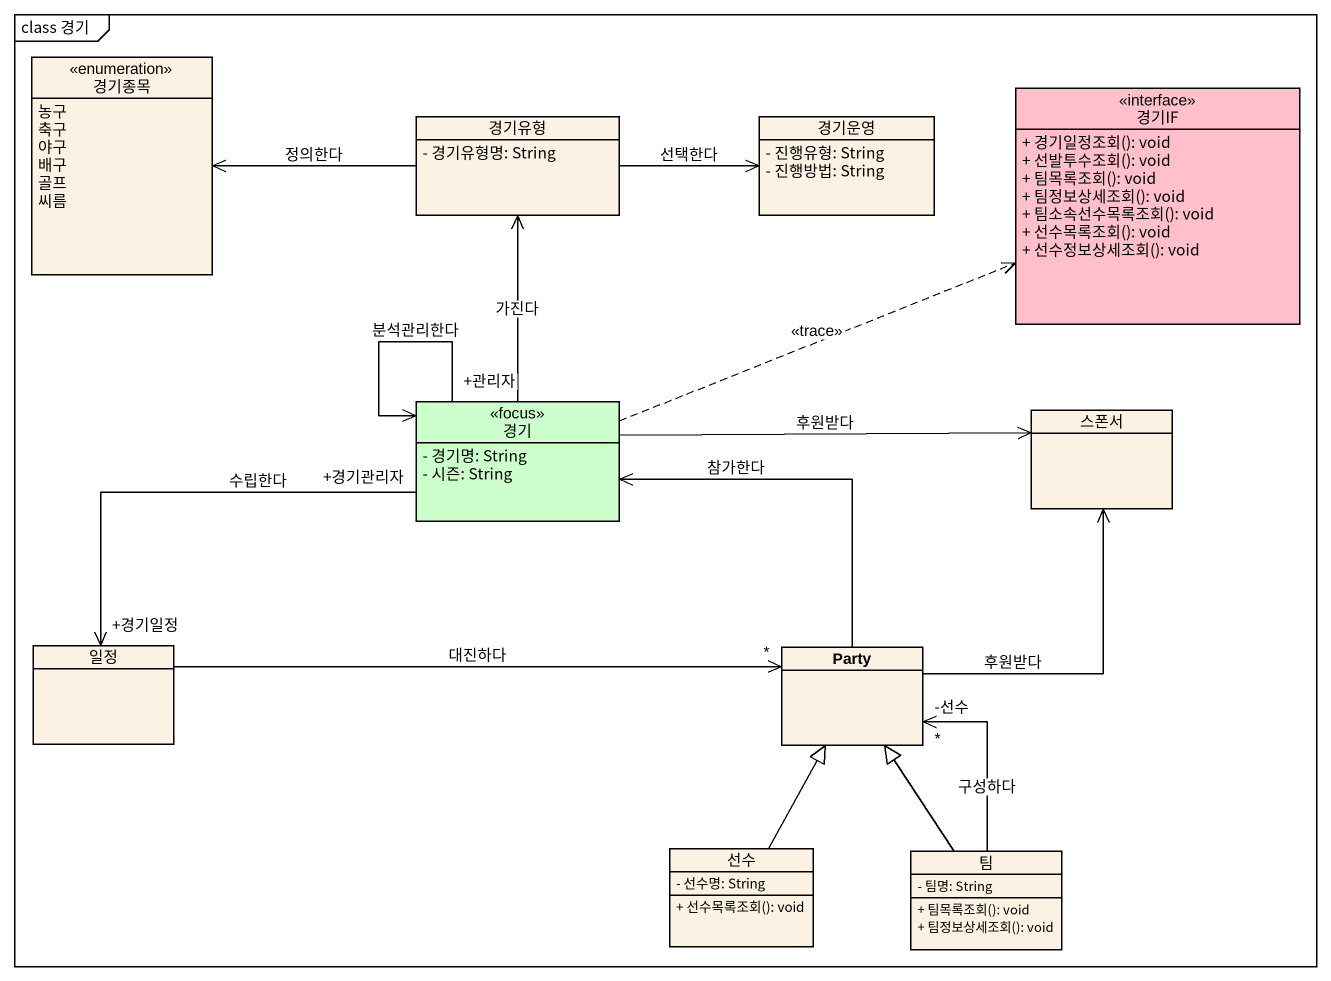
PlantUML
@startuml
mainframe class 경기
hide circle
hide empty members
skinparam classAttributeIconSize 0
enum 경기종목 {
  농구
  축구
  야구
  배구
  골프
  씨름
}
class 경기유형 {
  - 경기유형명: String
}
class 경기운영 {
  - 진행유형: String
  - 진행방법: String
}
interface 경기IF <<interface>> #FFC0CB {
  + 경기일정조회(): void
  + 선발투수조회(): void
  + 팀목록조회(): void
  + 팀정보상세조회(): void
  + 팀소속선수목록조회(): void
  + 선수목록조회(): void
  + 선수정보상세조회(): void
}
class 경기 <<focus>> #CCFFCC {
  - 경기명: String
  - 시즌: String
}
class 스폰서
class 일정
class Party
class 선수 {
  - 선수명: String
  + 선수목록조회(): void
}
class 팀 {
  - 팀명: String
  + 팀목록조회(): void
  + 팀정보상세조회(): void
}
경기유형 -left-> 경기종목 : 정의한다
경기유형 -right-> 경기운영 : 선택한다
경기 -up-> 경기유형 : 가진다
경기 .right.> 경기IF : <<trace>>
경기 "+관리자" --> 경기 : 분석관리한다
경기 -right-> 스폰서 : 후원받다
경기 "+경기관리자" -left-> "+경기일정" 일정 : 수립한다
일정 -right-> "*" Party : 대진하다
Party -up-> 경기 : 참가한다
Party -up-> 스폰서 : 후원받다
선수 -up-|> Party
팀 -up-|> Party
팀 -up-> "-선수\n*" Party : 구성하다
@enduml
